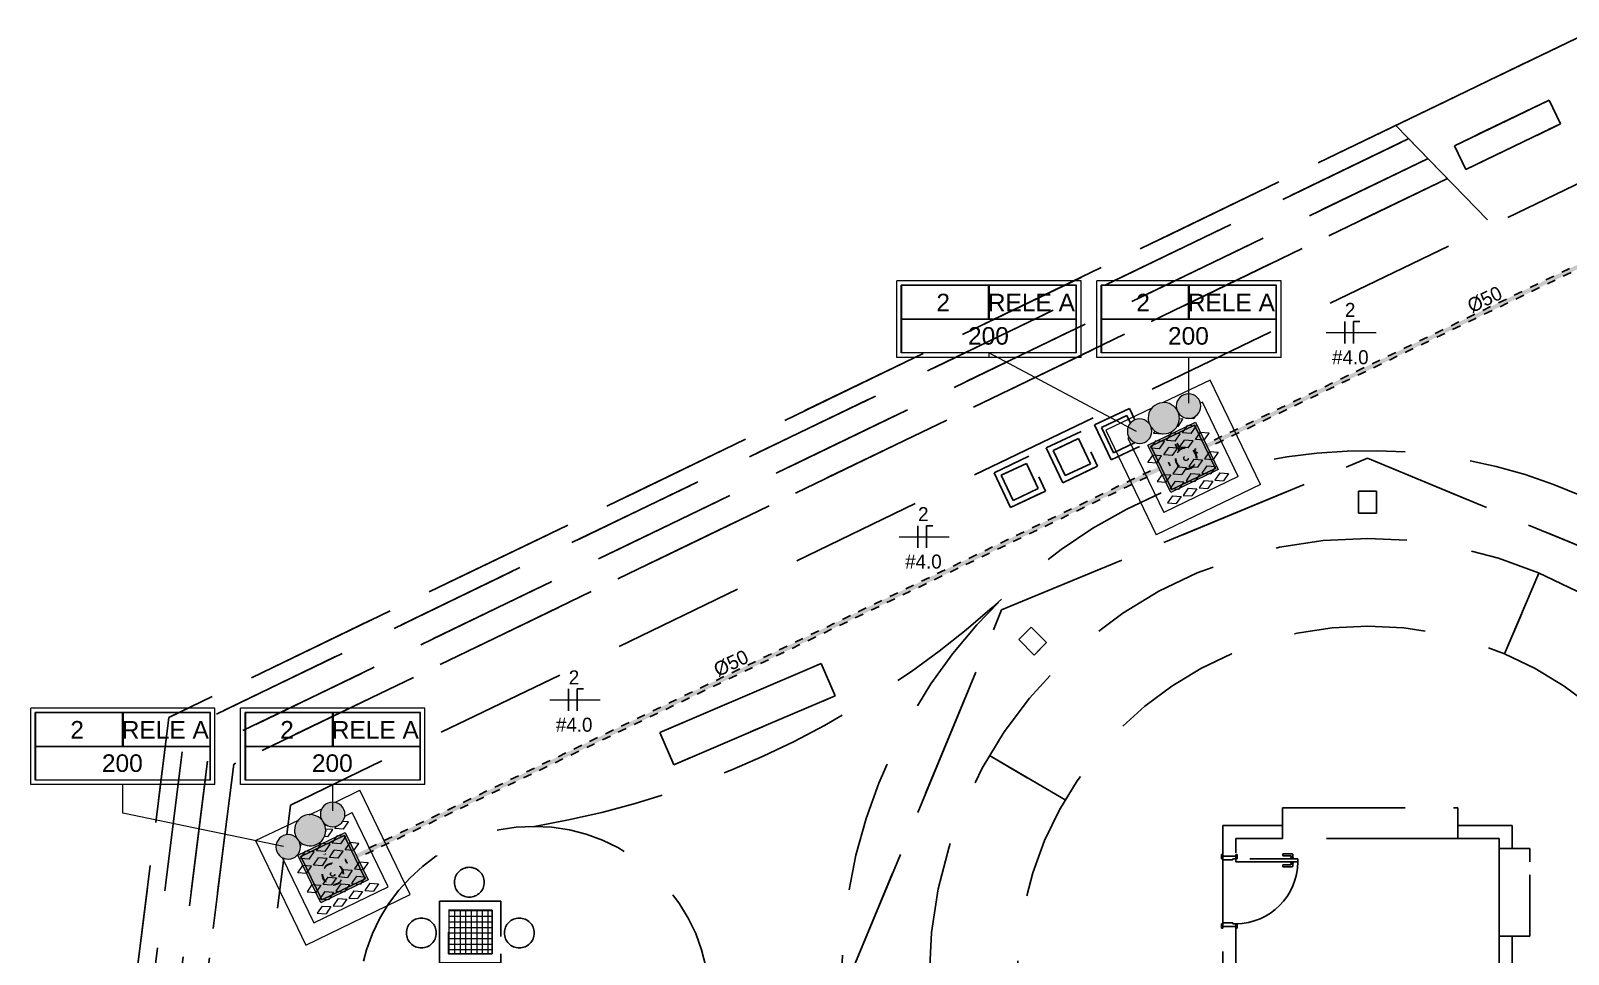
# Model space of a CAD drawing. Header units: metres. Extents: x 4 to 118, y -16 to 34.
# Drawn here: x 16.86 to 34.39, y 9.41 to 19.93 of the extents above; entities that cross this region are included whole.
import ezdxf

# ---------------------------------------------------------------- set-up
doc = ezdxf.new("R2010")
doc.units = ezdxf.units.M
for name, pattern in [('Hidden', [0.007144, 0.004763, -0.002381]), ('Hidden 1_5', [0.0022, 0.0015, -0.0007]), ('IMPORT-_Tracejado pequeno', [2.25, 1.5, -0.75]), ('IMPORT-DASHED2 _4_', [0.375, 0.25, -0.125])]:
    doc.linetypes.add(name, pattern=pattern)
for name, color, linetype, lineweight in [('001_Dark_1 10', 7, 'Continuous', 9), ('A-ANNO-NOTE', 7, 'Continuous', 9), ('A-DETL', 7, 'Continuous', 9), ('A-DETL-GENF', 7, 'Continuous', 9), ('Dispositivos elétricos', 7, 'Continuous', 50), ('E-LITE-EQPM-IDEN', 7, 'Continuous', 9), ('E-POWR-CNDT', 7, 'Continuous', 25), ('E-POWR-CNDT-IDEN', 7, 'Continuous', 9), ('KIRYA - PAREDE', 7, 'Continuous', 35), ('KIRYA - PAREDE VISTA', 7, 'Continuous', 18), ('KIRYA - PISO', 7, 'Continuous', 9), ('KIRYA - PROJEÇÃO', 7, 'IMPORT-DASHED2 _4_', 9), ('KIRYA - SQUADRIA', 7, 'Continuous', 9)]:
    doc.layers.add(name, color=color, linetype=linetype, lineweight=lineweight)
doc.layers.add('A-DETL-THIN', color=7, linetype='Continuous', lineweight=20, true_color=0xc0c0c0)
doc.layers.add('Base Revit Coremas_dwg', color=7, linetype='Continuous', lineweight=9, true_color=0x767676)
doc.styles.add('Arial_1', font='arial.ttf', dxfattribs={"height": 0.2})
doc.styles.add('Century Gothic_3', font='GOTHIC.TTF', dxfattribs={"height": 0.16})

# ---------------------------------------------------------------- blocks, each defined once
blk = doc.blocks.new('Caixa de Passagem no Passeio - Caixa de Passagem no Passeio 2-8198666-PLANTA BAIXA - TÉRREO')
at = {"layer": 'Dispositivos elétricos', "lineweight": 9, "true_color": 0x82482d}
h = blk.add_hatch(color=27, dxfattribs=at)
h.paths.add_polyline_path([(-0.3, -0.3), (0.3, -0.3), (0.3, 0.3), (-0.3, 0.3), (-0.3, -0.263)])
h.paths.add_polyline_path([(-0.275, -0.275), (-0.275, 0.275), (0.275, 0.275), (0.275, -0.275), (-0.106, -0.275)])
at = {"layer": 'Dispositivos elétricos', "lineweight": 9, "true_color": 0x5a6266}
blk.add_hatch(color=251, dxfattribs=at).paths.add_polyline_path([(-0.275, -0.275), (0.275, -0.275), (0.275, 0.275), (-0.275, 0.275), (-0.275, -0.168)])
at = {"layer": 'Dispositivos elétricos', "lineweight": 9}
for p, q in [((-0.3, -0.3), (-0.3, 0.3)), ((-0.3, 0.3), (0.3, 0.3)), ((-0.275, -0.275), (-0.275, 0.275)), ((-0.275, 0.275), (0.275, 0.275)), ((-0.275, 0.275), (-0.275, -0.275)), ((0.275, 0.275), (-0.275, 0.275)), ((0.275, 0.275), (0.275, -0.275)), ((0.275, -0.275), (0.275, 0.275)), ((0.3, 0.3), (0.3, -0.3)), ((0.3, -0.3), (-0.3, -0.3)), ((0.275, -0.275), (-0.275, -0.275)), ((-0.275, -0.275), (0.275, -0.275))]:
    blk.add_line(p, q, dxfattribs=at)
blk = doc.blocks.new('Haste de aterramento - Haste de aterramento-V18-PLANTA BAIXA - TÉRREO')
at = {"layer": 'A-DETL', "linetype": 'Hidden 1_5'}
blk.add_circle((0, 0), 0.025, dxfattribs=at)
for radius, start, end in [(0.125, 0, 180), (0.12, 360, 180), (0.117, 360, 180), (0.125, 180, 0), (0.12, 180, 360), (0.117, 180, 360)]:
    blk.add_arc((0.001, -0.001), radius, start, end, dxfattribs=at)
blk = doc.blocks.new('Base Revit Coremas_dwg__U21-8215569-PLANTA BAIXA - TÉRREO')
at = {"layer": 'KIRYA - SQUADRIA', "color": 254, "linetype": 'IMPORT-_Tracejado pequeno', "lineweight": 25, "true_color": 0xe3e3e3}
for p, q in [((0.024, 0.63), (0.024, 0.65)), ((0.071, 0.63), (0.071, 0.65)), ((0.8, -0.15), (0.8, 0))]:
    blk.add_line(p, q, dxfattribs=at)
at = {"layer": 'KIRYA - SQUADRIA', "color": 254, "linetype": 'IMPORT-_Tracejado pequeno', "lineweight": 25, "true_color": 0xe3e3e3, "flags": 128}
for points in [[(0, -0.15), (0, 0), (0.065, 0), (0.065, 0.705), (0.03, 0.705), (0.03, 0.015)], [(-0.025, 0.64), (-0.025, 0.533), (-0.005, 0.533), (-0.005, 0.625)], [(0.03, 0.662), (0.024, 0.662), (0.024, 0.65), (-0.015, 0.65)], [(0, 0.63), (0.024, 0.63), (0.024, 0.619), (0.03, 0.619)], [(0.065, 0.662), (0.071, 0.662), (0.071, 0.65), (0.11, 0.65)], [(0.095, 0.63), (0.071, 0.63), (0.071, 0.619), (0.065, 0.619)], [(0.12, 0.64), (0.12, 0.533), (0.1, 0.533), (0.1, 0.625)], [(0.03, 0), (-0.02, 0), (-0.02, 0.015), (0.03, 0.015), (0.03, -0.035), (0.04, -0.035), (0.04, -0.15), (-0.02, -0.15), (-0.02, -0.165), (0.03, -0.165), (0.03, -0.15)], [(0.82, 0), (0.77, 0), (0.82, 0), (0.82, 0.015), (0.77, 0.015), (0.77, -0.035), (0.76, -0.035), (0.76, -0.15), (0.82, -0.15), (0.82, -0.165), (0.77, -0.165), (0.77, -0.15)]]:
    blk.add_lwpolyline(points, dxfattribs=at)
at = {"layer": 'KIRYA - SQUADRIA', "color": 254, "linetype": 'IMPORT-_Tracejado pequeno', "lineweight": 25, "true_color": 0xe3e3e3}
for centre, radius, start, end in [((0.065, 0), 0.705, 360, 90), ((-0.015, 0.64), 0.01, 90, 180), ((0, 0.625), 0.005, 90, 180), ((0.095, 0.625), 0.005, 0, 90), ((0.11, 0.64), 0.01, 0, 90)]:
    blk.add_arc(centre, radius, start, end, dxfattribs=at)
blk = doc.blocks.new('Base Revit Coremas_dwg-8208185-PLANTA BAIXA - TÉRREO')
at = {"layer": 'KIRYA - PAREDE VISTA', "linetype": 'IMPORT-_Tracejado pequeno', "true_color": 0xe3e3e3}
h = blk.add_hatch(dxfattribs=at)
h.set_pattern_fill('FP_1', color=254, style=0, pattern_type=2)
h.set_pattern_definition([(90, (-1333.907, -1130.237), (-0.0635, 4e-18), []), (180, (-1333.907, -1130.237), (-8e-18, -0.0635), [])])
h.paths.add_polyline_path([(5.205, 9.412), (5.205, 9.912), (4.705, 9.912), (4.705, 9.412)])
at = {"layer": '001_Dark_1 10', "color": 254, "linetype": 'IMPORT-_Tracejado pequeno', "lineweight": 25, "true_color": 0xe3e3e3}
for p, q in [((12.47, 15.628), (12.532, 15.496)), ((12.44, 15.546), (12.481, 15.46))]:
    blk.add_line(p, q, dxfattribs=at)
at = {"layer": '001_Dark_1 10', "color": 254, "linetype": 'IMPORT-_Tracejado pequeno', "lineweight": 25, "true_color": 0xe3e3e3, "flags": 128}
for points in [[(12.583, 15.195), (12.26, 15.042), (12.072, 15.439), (12.47, 15.628), (12.532, 15.496)], [(12.583, 15.195), (12.26, 15.042), (12.072, 15.439), (12.47, 15.628)], [(12.534, 15.239), (12.289, 15.123), (12.153, 15.41), (12.44, 15.546), (12.481, 15.46)], [(12.534, 15.239), (12.289, 15.123), (12.153, 15.41), (12.44, 15.546)]]:
    blk.add_lwpolyline(points, dxfattribs=at)
for points in [[(11.918, 15.366), (11.521, 15.178), (11.709, 14.781), (12.106, 14.969), (11.918, 15.366), (12.106, 14.969), (11.709, 14.781), (11.521, 15.178)], [(11.889, 15.285), (12.025, 14.998), (11.738, 14.862), (11.602, 15.149), (11.889, 15.285), (12.025, 14.998), (11.738, 14.862), (11.602, 15.149)], [(11.324, 15.083), (10.927, 14.895), (11.115, 14.497), (11.513, 14.685), (11.324, 15.083), (11.513, 14.685), (11.115, 14.497), (10.927, 14.895)], [(11.295, 15.001), (11.431, 14.715), (11.144, 14.579), (11.008, 14.866), (11.295, 15.001), (11.431, 14.715), (11.144, 14.579), (11.008, 14.866)]]:
    blk.add_lwpolyline(points, close=True, dxfattribs=at)
at = {"layer": 'KIRYA - PAREDE', "color": 254, "linetype": 'IMPORT-_Tracejado pequeno', "lineweight": 25, "true_color": 0xe3e3e3, "flags": 128}
for points in [[(15.083, 14.684), (15.083, 14.434), (15.285, 14.434), (15.285, 14.684), (15.083, 14.684), (15.285, 14.684), (15.285, 14.434), (15.083, 14.434)], [(11.207, 12.994), (11.35, 13.137), (11.526, 12.961), (11.383, 12.818), (11.207, 12.994), (11.35, 13.137), (11.526, 12.961), (11.383, 12.818)], [(13.534, 10.526), (13.534, 10.876), (14.215, 10.876), (13.534, 10.876), (13.534, 10.526), (13.684, 10.526), (13.684, 10.726), (14.215, 10.726), (14.215, 10.876), (14.215, 10.726), (13.684, 10.726), (13.684, 10.526)], [(16.215, 10.876), (16.215, 10.726), (16.684, 10.726), (16.684, 10.613), (16.834, 10.613), (16.684, 10.613), (16.684, 10.726), (16.215, 10.726), (16.215, 10.876), (16.834, 10.876), (16.834, 10.613), (16.834, 10.876)]]:
    blk.add_lwpolyline(points, close=True, dxfattribs=at)
for points in [[(13.534, 7.676), (13.534, 7.226), (16.834, 7.226), (16.834, 8.576), (16.834, 9.613), (16.684, 9.613), (16.684, 8.726), (13.684, 8.726), (13.684, 9.726), (13.534, 9.726), (13.684, 9.726), (13.684, 8.726), (16.684, 8.726), (16.684, 9.613), (16.834, 9.613)], [(16.834, 9.613), (16.834, 8.576), (16.834, 7.226), (13.534, 7.226), (13.534, 7.676), (13.684, 7.676), (13.684, 7.376), (16.684, 7.376), (16.684, 8.576), (13.684, 8.576), (13.684, 8.476), (13.534, 8.476), (13.534, 8.576), (13.534, 9.726), (13.534, 8.576), (13.534, 8.476), (13.684, 8.476), (13.684, 8.576), (16.684, 8.576), (16.684, 7.376), (13.684, 7.376), (13.684, 7.676), (13.534, 7.676)]]:
    blk.add_lwpolyline(points, dxfattribs=at)
at = {"layer": 'KIRYA - PAREDE', "color": 254, "linetype": 'IMPORT-_Tracejado pequeno', "lineweight": 25, "true_color": 0xe3e3e3}
for start, end in [(337.7398, 341.363), (337.7398, 341.363), (0, 0.5558), (0, 0.5558), (356.1686, 0), (356.1686, 0)]:
    blk.add_arc((3.157, 10.817), 0.15, start, end, dxfattribs=at)
at = {"layer": 'KIRYA - PAREDE VISTA', "color": 254, "linetype": 'IMPORT-_Tracejado pequeno', "lineweight": 25, "true_color": 0xe3e3e3, "flags": 128}
for points in [[(7.117, 11.936), (7.274, 11.568), (9.114, 12.353), (8.957, 12.721), (7.117, 11.936), (8.957, 12.721), (9.114, 12.353), (7.274, 11.568)], [(16.215, 10.726), (14.215, 10.726), (14.215, 11.076), (16.215, 11.076), (16.215, 10.726), (14.215, 10.726), (14.215, 11.076), (16.215, 11.076)], [(13.534, 10.526), (13.534, 9.736)], [(16.684, 9.613), (16.684, 10.613), (17.034, 10.613), (17.034, 9.613), (16.684, 9.613), (17.034, 9.613), (17.034, 10.613), (16.684, 10.613)], [(4.605, 10.012), (4.605, 9.312), (5.305, 9.312), (5.305, 10.012), (4.605, 10.012), (4.605, 9.312), (5.305, 9.312), (5.305, 10.012)], [(4.705, 9.912), (5.205, 9.912), (5.205, 9.412), (4.705, 9.412), (4.705, 9.912), (4.705, 9.412), (5.205, 9.412), (5.205, 9.912)]]:
    blk.add_lwpolyline(points, close=True, dxfattribs=at)
at = {"layer": 'KIRYA - PAREDE VISTA', "color": 254, "linetype": 'IMPORT-_Tracejado pequeno', "lineweight": 25, "true_color": 0xe3e3e3}
for centre in [(4.944, 10.229), (4.944, 10.229), (4.397, 9.651), (4.397, 9.651), (5.514, 9.651), (5.514, 9.651)]:
    blk.add_circle(centre, 0.17, dxfattribs=at)
at = {"layer": 'KIRYA - PISO', "color": 254, "linetype": 'IMPORT-_Tracejado pequeno', "lineweight": 25, "true_color": 0xe3e3e3}
blk.add_line((1.918, 3.236), (2.829, 10.502), dxfattribs=at)
blk.add_line((1.918, 3.236), (2.829, 10.502), dxfattribs=at)
at = {"layer": 'KIRYA - PISO', "color": 254, "linetype": 'IMPORT-_Tracejado pequeno', "lineweight": 25, "true_color": 0xe3e3e3, "flags": 128}
for points in [[(0, 0), (1.518, 12.105), (43.467, 32.337)], [(44.026, 31.389), (43.888, 3.135), (0, 0), (1.518, 12.105), (43.467, 32.337)], [(2.863, 10.77), (2.905, 11.109), (19.91, 19.31)], [(2.863, 10.77), (2.905, 11.109), (19.91, 19.31)]]:
    blk.add_lwpolyline(points, dxfattribs=at)
for points in [[(17.038, 19.59), (15.957, 19.069)], [(17.255, 19.14), (16.175, 18.619), (17.255, 19.14), (17.386, 18.87), (16.305, 18.349), (16.175, 18.619), (17.255, 19.14), (17.386, 18.87), (16.305, 18.349), (17.386, 18.87), (16.305, 18.349), (16.175, 18.619)], [(15.507, 18.852), (16.609, 17.718)], [(15.654, 18.701), (1.703, 11.972), (1.012, 6.458), (1.703, 11.972)], [(15.874, 18.474), (1.981, 11.773), (1.297, 6.321), (1.981, 11.773)], [(16.095, 18.247), (2.258, 11.574), (1.582, 6.185), (2.258, 11.574)], [(17.137, 13.752), (16.747, 12.831)], [(11.737, 11.167), (10.874, 11.673)]]:
    blk.add_lwpolyline(points, close=True, dxfattribs=at)
at = {"layer": 'KIRYA - PISO', "color": 254, "linetype": 'IMPORT-_Tracejado pequeno', "lineweight": 25, "true_color": 0xe3e3e3}
for centre, radius in [((15.189, 9.147), 5), ((15.189, 9.147), 5), ((15.189, 9.147), 4), ((15.189, 9.147), 4), ((5.682, 8.866), 2), ((5.682, 8.866), 2)]:
    blk.add_circle(centre, radius, dxfattribs=at)
for centre, radius, start, end in [((15.189, 9.147), 6, 360, 105.5558), ((15.189, 9.147), 6, 360, 105.5558), ((15.189, 9.147), 6, 113.1243, 245.1397), ((15.189, 9.147), 6, 113.1243, 245.1397), ((3.933, 21.247), 10.528, 279.588, 313.6121), ((3.933, 21.247), 10.528, 279.588, 313.6121)]:
    blk.add_arc(centre, radius, start, end, dxfattribs=at)
at = {"layer": 'KIRYA - PROJEÇÃO', "color": 254, "linetype": 'IMPORT-_Tracejado pequeno', "lineweight": 25, "true_color": 0xe3e3e3, "flags": 128}
for points in [[(9.284, 9.16), (11.013, 13.332), (15.184, 15.06), (19.356, 13.332), (21.084, 9.16), (19.356, 4.988), (15.184, 3.26), (13.444, 3.98)], [(13.29, 4.044), (11.013, 4.988), (9.284, 9.16), (11.013, 13.332), (15.184, 15.06), (19.356, 13.332), (21.084, 9.16), (19.356, 4.988), (15.184, 3.26), (13.444, 3.98)]]:
    blk.add_lwpolyline(points, dxfattribs=at)
at = {"rotation": 270}
blk.add_blockref('Base Revit Coremas_dwg__U21-8215569-PLANTA BAIXA - TÉRREO', (13.684, 10.526), dxfattribs=at)
blk.add_blockref('Base Revit Coremas_dwg__U21-8215569-PLANTA BAIXA - TÉRREO', (13.684, 10.526), dxfattribs=at)
blk = doc.blocks.new('Tag de Luminárias de Teto 3 - Tag de Luminárias de Teto 3-3493737-PLANTA BAIXA - TÉRREO')
at = {"layer": 'E-LITE-EQPM-IDEN'}
for p, q in [((-0.0105, -0.00436), (-0.0105, 0.00436)), ((0.0105, 0.00436), (-0.0105, 0.00436)), ((0.01, 0.00386), (-0.01, 0.00386)), ((-0.01, -0.00386), (-0.01, 0.00386)), ((-0.00004, 0.00382), (-0.00996, 0.00382)), ((-0.00996, 0.00382), (-0.00996, 0.00004)), ((-0.00004, 0.00004), (-0.00004, 0.00382)), ((0, 0), (0, 0.00386)), ((0.00004, 0.00382), (0.00004, 0.00004)), ((0.00996, 0.00382), (0.00004, 0.00382)), ((0.00996, 0.00004), (0.00996, 0.00382)), ((0.01, -0.00386), (0.01, 0.00386)), ((0.0105, -0.00436), (0.0105, 0.00436)), ((-0.01, 0), (0.01, 0)), ((-0.00996, 0.00004), (-0.00004, 0.00004)), ((0.00004, 0.00004), (0.00996, 0.00004)), ((0.00996, -0.00004), (-0.00996, -0.00004)), ((-0.00996, -0.00004), (-0.00996, -0.00382)), ((0.00996, -0.00382), (0.00996, -0.00004)), ((0.0105, -0.00436), (-0.0105, -0.00436)), ((0.01, -0.00386), (-0.01, -0.00386)), ((-0.00996, -0.00382), (0.00996, -0.00382))]:
    blk.add_line(p, q, dxfattribs=at)
blk = doc.blocks.new('Fiação_PEX_Tags Lighting Fixture - 1_ FN-4481215-PLANTA BAIXA - TÉRREO')
at = {"layer": 'E-LITE-EQPM-IDEN', "color": 1, "lineweight": 25, "true_color": 0xff0000}
blk.add_line((-0.00099, -0.0014), (-0.00099, -0.0039), dxfattribs=at)
at = {"layer": 'E-LITE-EQPM-IDEN', "color": 5, "lineweight": 25, "true_color": 0x0000ff}
for p, q in [((0.00001, -0.0014), (0.00001, -0.0039)), ((0.00001, -0.0014), (0.00001, -0.00342)), ((0.00073, -0.0014), (0.00001, -0.0014))]:
    blk.add_line(p, q, dxfattribs=at)
at = {"layer": 'E-LITE-EQPM-IDEN'}
for p in [(-0.00312, -0.00265), (-0.00312, -0.00265), (-0.00312, -0.00265), (-0.00312, -0.00265), (-0.00312, -0.00265), (-0.00312, -0.00265), (-0.00312, -0.00265), (-0.00312, -0.00265), (-0.00312, -0.00265), (-0.00312, -0.00265), (-0.00312, -0.00265), (-0.00312, -0.00265), (-0.00312, -0.00265), (-0.00312, -0.00265), (-0.00312, -0.00265), (-0.00312, -0.00265), (-0.00312, -0.00265), (-0.00312, -0.00265), (-0.00312, -0.00265), (-0.00312, -0.00265), (-0.00312, -0.00265), (-0.00312, -0.00265), (-0.00268, -0.00265)]:
    blk.add_line(p, (0.0026, -0.00265), dxfattribs=at)

msp = doc.modelspace()

# ---------------------------------------------------------------- hatches: boundary and pattern name
at = {"layer": 'A-DETL-GENF', "true_color": 0xffff00}
for points in [[(30.057, 15.514), (30.096, 15.52), (30.127, 15.533), (30.156, 15.555), (30.179, 15.584), (30.193, 15.618), (30.197, 15.654), (30.193, 15.69), (30.179, 15.724), (30.156, 15.753), (30.127, 15.775), (30.094, 15.789), (30.057, 15.794), (30.021, 15.789), (29.987, 15.775), (29.958, 15.753), (29.936, 15.724), (29.922, 15.689), (29.918, 15.654), (29.923, 15.617), (29.936, 15.584), (29.958, 15.555), (29.987, 15.533), (30.025, 15.518), (30.051, 15.515)], [(29.499, 15.228), (29.535, 15.232), (29.569, 15.246), (29.598, 15.269), (29.62, 15.298), (29.634, 15.331), (29.639, 15.368), (29.634, 15.404), (29.62, 15.438), (29.596, 15.468), (29.569, 15.489), (29.535, 15.503), (29.499, 15.508), (29.463, 15.503), (29.429, 15.489), (29.4, 15.467), (29.378, 15.438), (29.364, 15.404), (29.359, 15.368), (29.364, 15.331), (29.378, 15.298), (29.4, 15.269), (29.429, 15.246), (29.466, 15.232), (29.47, 15.231)], [(20.299, 10.862), (20.335, 10.867), (20.369, 10.881), (20.399, 10.905), (20.42, 10.932), (20.434, 10.966), (20.439, 11.002), (20.434, 11.039), (20.42, 11.072), (20.398, 11.101), (20.369, 11.124), (20.331, 11.138), (20.299, 11.142), (20.262, 11.138), (20.229, 11.124), (20.2, 11.101), (20.177, 11.072), (20.163, 11.034), (20.159, 10.999), (20.165, 10.963), (20.177, 10.932), (20.2, 10.903), (20.229, 10.881), (20.262, 10.867)], [(19.792, 10.492), (19.828, 10.497), (19.862, 10.511), (19.893, 10.536), (19.913, 10.562), (19.927, 10.596), (19.932, 10.632), (19.927, 10.669), (19.913, 10.702), (19.891, 10.731), (19.862, 10.754), (19.828, 10.767), (19.792, 10.772), (19.756, 10.767), (19.722, 10.754), (19.693, 10.731), (19.671, 10.702), (19.657, 10.669), (19.652, 10.632), (19.657, 10.596), (19.671, 10.562), (19.693, 10.533), (19.722, 10.511), (19.756, 10.497)]]:
    msp.add_hatch(color=2, dxfattribs=at).paths.add_polyline_path(points)
at = {"layer": 'A-DETL-GENF'}
for points in [[(29.774, 15.338), (29.82, 15.344), (29.864, 15.363), (29.9, 15.39), (29.929, 15.427), (29.947, 15.47), (29.952, 15.519), (29.947, 15.563), (29.939, 15.58), (29.936, 15.584), (29.923, 15.613), (29.898, 15.644), (29.863, 15.671), (29.82, 15.689), (29.774, 15.695), (29.728, 15.689), (29.685, 15.671), (29.648, 15.643), (29.62, 15.606), (29.602, 15.563), (29.596, 15.516), (29.602, 15.47), (29.61, 15.451), (29.62, 15.438), (29.63, 15.413), (29.648, 15.39), (29.685, 15.362), (29.728, 15.344)], [(20.042, 10.643), (20.088, 10.65), (20.133, 10.669), (20.17, 10.698), (20.197, 10.733), (20.214, 10.776), (20.22, 10.822), (20.214, 10.868), (20.198, 10.905), (20.177, 10.932), (20.174, 10.94), (20.168, 10.948), (20.128, 10.978), (20.088, 10.994), (20.042, 11), (19.996, 10.994), (19.953, 10.976), (19.916, 10.948), (19.887, 10.911), (19.87, 10.868), (19.864, 10.822), (19.87, 10.776), (19.887, 10.734), (19.891, 10.731), (19.913, 10.702), (19.916, 10.696), (19.953, 10.667), (19.996, 10.65)]]:
    msp.add_hatch(color=256, dxfattribs=at).paths.add_polyline_path(points)
at = {"layer": 'E-POWR-CNDT', "true_color": 0x353535}
for points in [[(30.265, 15.201), (37.023, 18.46), (37.013, 18.482), (30.255, 15.221), (30.262, 15.206)], [(30.275, 15.179), (37.033, 18.44), (37.023, 18.46), (30.265, 15.2), (30.275, 15.179)], [(20.573, 10.526), (29.724, 14.94), (29.714, 14.961), (20.563, 10.547), (20.57, 10.531)], [(20.583, 10.505), (29.734, 14.919), (29.724, 14.94), (20.573, 10.526), (20.583, 10.505)]]:
    msp.add_hatch(color=250, dxfattribs=at).paths.add_polyline_path(points)
at = {"layer": 'E-POWR-CNDT', "true_color": 0xff8000}
for points in [[(29.851, 15.334), (29.862, 15.339), (29.853, 15.358), (29.841, 15.353), (29.847, 15.341)], [(29.862, 15.339), (29.873, 15.345), (29.864, 15.362), (29.86, 15.361), (29.853, 15.358), (29.859, 15.344)], [(20.145, 10.653), (20.156, 10.658), (20.146, 10.678), (20.136, 10.671), (20.144, 10.654)], [(20.156, 10.658), (20.167, 10.663), (20.156, 10.686), (20.146, 10.679), (20.151, 10.667)]]:
    msp.add_hatch(color=30, dxfattribs=at).paths.add_polyline_path(points)

# ---------------------------------------------------------------- linework, layer by layer
at = {"layer": 'A-ANNO-NOTE'}
for p, q in [((30.302, 15.951), (29.769, 15.694)), ((30.876, 14.762), (30.302, 15.951)), ((29.64, 15.632), (29.113, 15.378)), ((30.214, 15.699), (30.193, 15.689)), ((30.624, 14.851), (30.214, 15.699)), ((29.937, 15.421), (29.993, 15.504)), ((29.947, 15.57), (29.944, 15.569)), ((29.993, 15.504), (29.951, 15.507)), ((29.987, 15.35), (30.044, 15.433)), ((30.017, 15.515), (30.02, 15.519)), ((30.117, 15.508), (30.017, 15.515)), ((30.143, 15.426), (30.044, 15.433)), ((30.087, 15.343), (30.143, 15.426)), ((30.117, 15.508), (30.141, 15.543)), ((29.113, 15.378), (29.687, 14.189)), ((29.379, 15.296), (29.366, 15.29)), ((29.366, 15.29), (29.775, 14.441)), ((29.576, 15.247), (29.583, 15.257)), ((29.626, 15.176), (29.682, 15.259)), ((29.657, 15.342), (29.676, 15.369)), ((29.757, 15.334), (29.657, 15.342)), ((29.782, 15.251), (29.682, 15.259)), ((29.725, 15.168), (29.782, 15.251)), ((29.757, 15.334), (29.76, 15.34)), ((29.806, 15.263), (29.862, 15.345)), ((29.905, 15.255), (29.806, 15.263)), ((29.962, 15.338), (29.862, 15.345)), ((29.905, 15.255), (29.962, 15.338)), ((29.937, 15.421), (29.925, 15.422)), ((29.955, 15.185), (30.011, 15.267)), ((30.087, 15.343), (29.987, 15.35)), ((30.111, 15.26), (30.011, 15.267)), ((30.054, 15.177), (30.111, 15.26)), ((30.135, 15.272), (30.191, 15.354)), ((30.234, 15.264), (30.135, 15.272)), ((30.291, 15.347), (30.191, 15.354)), ((30.234, 15.264), (30.291, 15.347)), ((29.576, 15.247), (29.571, 15.248)), ((29.594, 15.011), (29.651, 15.094)), ((29.725, 15.168), (29.626, 15.176)), ((29.75, 15.086), (29.651, 15.094)), ((29.694, 15.004), (29.75, 15.086)), ((29.774, 15.098), (29.831, 15.181)), ((29.874, 15.091), (29.774, 15.098)), ((29.93, 15.173), (29.831, 15.181)), ((29.874, 15.091), (29.93, 15.173)), ((30.054, 15.177), (29.955, 15.185)), ((30.296, 15.137), (30.24, 15.054)), ((30.296, 15.137), (30.396, 15.13)), ((30.396, 15.13), (30.339, 15.047)), ((29.694, 15.004), (29.594, 15.011)), ((29.936, 14.963), (29.879, 14.881)), ((29.936, 14.963), (30.035, 14.956)), ((30.035, 14.956), (29.979, 14.873)), ((30.116, 15.05), (30.059, 14.967)), ((30.059, 14.967), (30.159, 14.96)), ((30.116, 15.05), (30.215, 15.043)), ((30.215, 15.043), (30.159, 14.96)), ((30.266, 14.973), (30.209, 14.89)), ((30.24, 15.054), (30.339, 15.047)), ((30.266, 14.973), (30.365, 14.965)), ((30.365, 14.965), (30.309, 14.883)), ((30.876, 14.762), (29.687, 14.189)), ((29.755, 14.876), (29.699, 14.794)), ((29.699, 14.794), (29.799, 14.786)), ((29.755, 14.876), (29.855, 14.869)), ((30.624, 14.851), (29.775, 14.441)), ((29.855, 14.869), (29.799, 14.786)), ((29.904, 14.798), (29.848, 14.716)), ((29.879, 14.881), (29.979, 14.873)), ((29.904, 14.798), (30.004, 14.791)), ((30.004, 14.791), (29.947, 14.708)), ((30.084, 14.885), (30.028, 14.803)), ((30.028, 14.803), (30.127, 14.795)), ((30.084, 14.885), (30.184, 14.878)), ((30.184, 14.878), (30.127, 14.795)), ((30.233, 14.806), (30.177, 14.724)), ((30.209, 14.89), (30.309, 14.883)), ((30.233, 14.806), (30.333, 14.799)), ((30.333, 14.799), (30.277, 14.716)), ((30.413, 14.893), (30.357, 14.811)), ((30.357, 14.811), (30.457, 14.803)), ((30.413, 14.893), (30.513, 14.886)), ((30.513, 14.886), (30.457, 14.803)), ((29.873, 14.633), (29.817, 14.55)), ((29.817, 14.55), (29.916, 14.543)), ((29.848, 14.716), (29.947, 14.708)), ((29.873, 14.633), (29.973, 14.625)), ((29.973, 14.625), (29.916, 14.543)), ((30.053, 14.72), (29.997, 14.637)), ((29.997, 14.637), (30.096, 14.63)), ((30.053, 14.72), (30.153, 14.712)), ((30.153, 14.712), (30.096, 14.63)), ((30.177, 14.724), (30.277, 14.716)), ((20.324, 11.139), (20.61, 11.277)), ((21.184, 10.088), (20.61, 11.277)), ((20.035, 10.999), (20.175, 11.067)), ((19.421, 10.703), (19.908, 10.938)), ((20.212, 10.875), (20.227, 10.882)), ((20.325, 10.841), (20.346, 10.872)), ((20.481, 10.916), (20.411, 10.921)), ((20.424, 10.833), (20.481, 10.916)), ((20.436, 10.983), (20.522, 11.025)), ((20.932, 10.176), (20.522, 11.025)), ((19.421, 10.703), (19.995, 9.514)), ((20.244, 10.746), (20.203, 10.749)), ((20.3, 10.829), (20.219, 10.835)), ((20.244, 10.746), (20.3, 10.829)), ((20.293, 10.675), (20.35, 10.758)), ((20.424, 10.833), (20.325, 10.841)), ((20.449, 10.75), (20.35, 10.758)), ((20.393, 10.667), (20.449, 10.75)), ((19.94, 10.655), (19.929, 10.656)), ((19.931, 10.641), (19.94, 10.655)), ((19.932, 10.501), (19.988, 10.583)), ((20.088, 10.576), (19.988, 10.583)), ((20.032, 10.493), (20.088, 10.576)), ((20.114, 10.588), (20.17, 10.671)), ((20.213, 10.581), (20.114, 10.588)), ((20.27, 10.663), (20.17, 10.671)), ((20.213, 10.581), (20.27, 10.663)), ((20.262, 10.51), (20.318, 10.593)), ((20.393, 10.667), (20.293, 10.675)), ((20.418, 10.585), (20.318, 10.593)), ((20.362, 10.503), (20.418, 10.585)), ((20.442, 10.597), (20.498, 10.68)), ((20.542, 10.59), (20.442, 10.597)), ((20.598, 10.672), (20.498, 10.68)), ((20.542, 10.59), (20.598, 10.672)), ((19.724, 10.51), (20.083, 9.767)), ((19.902, 10.336), (19.958, 10.419)), ((20.032, 10.493), (19.932, 10.501)), ((20.058, 10.412), (19.958, 10.419)), ((20.001, 10.329), (20.058, 10.412)), ((20.082, 10.423), (20.138, 10.506)), ((20.182, 10.416), (20.082, 10.423)), ((20.238, 10.498), (20.138, 10.506)), ((20.182, 10.416), (20.238, 10.498)), ((20.362, 10.503), (20.262, 10.51)), ((20.423, 10.375), (20.367, 10.293)), ((20.423, 10.375), (20.523, 10.368)), ((20.523, 10.368), (20.467, 10.285)), ((20.603, 10.462), (20.547, 10.38)), ((20.547, 10.38), (20.647, 10.372)), ((20.603, 10.462), (20.703, 10.455)), ((20.703, 10.455), (20.647, 10.372)), ((20.001, 10.329), (19.902, 10.336)), ((20.063, 10.202), (20.007, 10.119)), ((20.063, 10.202), (20.163, 10.194)), ((20.083, 9.767), (20.932, 10.176)), ((20.163, 10.194), (20.106, 10.112)), ((20.243, 10.288), (20.187, 10.206)), ((20.187, 10.206), (20.286, 10.198)), ((20.243, 10.288), (20.343, 10.281)), ((20.343, 10.281), (20.286, 10.198)), ((20.392, 10.211), (20.335, 10.128)), ((20.367, 10.293), (20.467, 10.285)), ((20.392, 10.211), (20.491, 10.203)), ((20.491, 10.203), (20.435, 10.121)), ((20.572, 10.297), (20.515, 10.215)), ((20.515, 10.215), (20.615, 10.207)), ((20.572, 10.297), (20.671, 10.29)), ((20.671, 10.29), (20.615, 10.207)), ((20.721, 10.219), (20.664, 10.136)), ((20.721, 10.219), (20.82, 10.211)), ((20.82, 10.211), (20.764, 10.129)), ((19.995, 9.514), (21.184, 10.088)), ((20.007, 10.119), (20.106, 10.112)), ((20.21, 10.123), (20.154, 10.04)), ((20.154, 10.04), (20.254, 10.033)), ((20.21, 10.123), (20.31, 10.116)), ((20.31, 10.116), (20.254, 10.033)), ((20.36, 10.045), (20.304, 9.962)), ((20.335, 10.128), (20.435, 10.121)), ((20.36, 10.045), (20.46, 10.037)), ((20.46, 10.037), (20.404, 9.955)), ((20.541, 10.132), (20.484, 10.049)), ((20.484, 10.049), (20.584, 10.042)), ((20.541, 10.132), (20.64, 10.124)), ((20.64, 10.124), (20.584, 10.042)), ((20.664, 10.136), (20.764, 10.129)), ((20.18, 9.958), (20.124, 9.875)), ((20.124, 9.875), (20.224, 9.868)), ((20.18, 9.958), (20.28, 9.951)), ((20.28, 9.951), (20.224, 9.868)), ((20.304, 9.962), (20.404, 9.955))]:
    msp.add_line(p, q, dxfattribs=at)
at = {"layer": 'A-DETL', "linetype": 'Hidden 1_5', "lineweight": 25}
for p, q in [((29.905, 15.221), (29.933, 15.163)), ((29.955, 15.174), (29.927, 15.232)), ((29.933, 15.163), (29.955, 15.174)), ((20.198, 10.542), (20.204, 10.545)), ((20.215, 10.55), (20.221, 10.553))]:
    msp.add_line(p, q, dxfattribs=at)
at = {"layer": 'A-DETL', "color": 1, "linetype": 'Hidden', "lineweight": 25, "true_color": 0xff0000}
for p, q in [((30.142, 15.168), (30.124, 15.159)), ((30.124, 15.159), (30.145, 15.116)), ((30.145, 15.116), (30.163, 15.125)), ((29.828, 15.016), (29.827, 15.016)), ((29.849, 14.974), (29.828, 15.016)), ((29.847, 14.973), (29.849, 14.974)), ((20.45, 10.493), (20.443, 10.49)), ((20.443, 10.49), (20.463, 10.447)), ((20.463, 10.447), (20.47, 10.45))]:
    msp.add_line(p, q, dxfattribs=at)
at = {"layer": 'A-DETL-THIN', "lineweight": 18}
for centre, radius, start, end in [((30.057, 15.654), 0.14, 0, 180), ((29.774, 15.516), 0.178, 31.6901, 180), ((30.057, 15.654), 0.14, 180, 0), ((29.499, 15.368), 0.14, 0, 180), ((29.774, 15.516), 0.178, 180, 201.5815), ((29.774, 15.516), 0.178, 215.5888, 0), ((29.774, 15.516), 0.178, 0, 20.9675), ((29.499, 15.368), 0.14, 180, 0), ((20.299, 11.002), 0.14, 0, 180), ((20.042, 10.822), 0.178, 41.8819, 180), ((20.299, 11.002), 0.14, 180, 0), ((20.042, 10.822), 0.178, 0, 27.3238), ((19.792, 10.632), 0.14, 0, 180), ((20.042, 10.822), 0.178, 180, 209.4291), ((20.042, 10.822), 0.178, 225, 0), ((19.792, 10.632), 0.14, 180, 0)]:
    msp.add_arc(centre, radius, start, end, dxfattribs=at)
at = {"layer": 'E-LITE-EQPM-IDEN'}
for p, q in [((27.781, 16.261), (27.781, 16.209)), ((29.465, 15.363), (27.781, 16.261)), ((30.061, 15.688), (30.061, 16.209)), ((17.907, 11.016), (17.907, 11.341)), ((20.3, 11.042), (20.3, 11.341)), ((19.74, 10.637), (17.907, 11.016))]:
    msp.add_line(p, q, dxfattribs=at)
at = {"layer": 'E-POWR-CNDT', "color": 1, "linetype": 'Hidden', "true_color": 0xff0000}
for p, q in [((36.923, 18.438), (30.345, 15.265)), ((30.365, 15.223), (36.944, 18.395)), ((29.624, 14.918), (20.653, 10.591)), ((20.673, 10.548), (29.645, 14.875))]:
    msp.add_line(p, q, dxfattribs=at)

# ---------------------------------------------------------------- block references
at = {"layer": 'A-DETL', "linetype": 'Hidden 1_5'}
for p in [(30.028, 15.059), (20.3, 10.322)]:
    msp.add_blockref('Haste de aterramento - Haste de aterramento-V18-PLANTA BAIXA - TÉRREO', p, dxfattribs=at)
at = {"layer": 'Base Revit Coremas_dwg', "color": 254, "linetype": 'IMPORT-_Tracejado pequeno', "lineweight": 25, "true_color": 0xe3e3e3}
msp.add_blockref('Base Revit Coremas_dwg-8208185-PLANTA BAIXA - TÉRREO', (16.913, 0), dxfattribs=at)
at = {"layer": 'Dispositivos elétricos', "lineweight": 9}
for p, rotation in [((29.995, 15.07), 205.748132701388), ((20.303, 10.396), 25.74813270138817)]:
    msp.add_blockref('Caixa de Passagem no Passeio - Caixa de Passagem no Passeio 2-8198666-PLANTA BAIXA - TÉRREO', p, dxfattribs=dict(at, rotation=rotation))
at = {"layer": 'E-LITE-EQPM-IDEN', "xscale": 99.99999999999993, "yscale": 99.99999999999993, "zscale": 99.99999999999993}
for name, p in [('Tag de Luminárias de Teto 3 - Tag de Luminárias de Teto 3-3493737-PLANTA BAIXA - TÉRREO', (27.781, 16.645)), ('Tag de Luminárias de Teto 3 - Tag de Luminárias de Teto 3-3493737-PLANTA BAIXA - TÉRREO', (30.061, 16.645)), ('Fiação_PEX_Tags Lighting Fixture - 1_ FN-4481215-PLANTA BAIXA - TÉRREO', (31.936, 16.759)), ('Fiação_PEX_Tags Lighting Fixture - 1_ FN-4481215-PLANTA BAIXA - TÉRREO', (27.069, 14.431)), ('Fiação_PEX_Tags Lighting Fixture - 1_ FN-4481215-PLANTA BAIXA - TÉRREO', (23.087, 12.571)), ('Tag de Luminárias de Teto 3 - Tag de Luminárias de Teto 3-3493737-PLANTA BAIXA - TÉRREO', (17.907, 11.777)), ('Tag de Luminárias de Teto 3 - Tag de Luminárias de Teto 3-3493737-PLANTA BAIXA - TÉRREO', (20.3, 11.777))]:
    msp.add_blockref(name, p, dxfattribs=at)

# ---------------------------------------------------------------- texts
at = {"layer": 'E-LITE-EQPM-IDEN', "attachment_point": 1}
for s, insert, char_height, width, style in [('2', (27.182, 16.934), 0.2, 0.1924, 'Arial_1'), ('RELE A', (27.768, 16.934), 0.2, 1.2346, 'Arial_1'), ('2', (29.461, 16.934), 0.2, 0.1924, 'Arial_1'), ('RELE A', (30.048, 16.934), 0.2, 1.2346, 'Arial_1'), ('2', (31.84, 16.83), 0.16, 0.15232, 'Century Gothic_3'), ('200', (27.542, 16.554), 0.2, 0.57721, 'Arial_1'), ('200', (29.822, 16.554), 0.2, 0.57721, 'Arial_1'), ('#4.0', (31.693, 16.291), 0.16, 0.57721, 'Century Gothic_3'), ('2', (26.973, 14.503), 0.16, 0.15232, 'Century Gothic_3'), ('#4.0', (26.826, 13.963), 0.16, 0.57721, 'Century Gothic_3'), ('2', (22.991, 12.643), 0.16, 0.15232, 'Century Gothic_3'), ('#4.0', (22.844, 12.104), 0.16, 0.57721, 'Century Gothic_3'), ('2', (17.308, 12.066), 0.2, 0.1924, 'Arial_1'), ('RELE A', (17.894, 12.066), 0.2, 1.2346, 'Arial_1'), ('2', (19.701, 12.066), 0.2, 0.1924, 'Arial_1'), ('RELE A', (20.288, 12.066), 0.2, 1.2346, 'Arial_1'), ('200', (17.668, 11.686), 0.2, 0.57721, 'Arial_1'), ('200', (20.062, 11.686), 0.2, 0.57721, 'Arial_1')]:
    msp.add_mtext(s, dxfattribs=dict(at, insert=insert, char_height=char_height, width=width, style=style))
at = {"layer": 'E-POWR-CNDT-IDEN', "char_height": 0.16, "width": 0.54515, "attachment_point": 1, "rotation": 25.7481, "style": 'Century Gothic_3'}
for insert in [(33.216, 16.855), (24.623, 12.71)]:
    msp.add_mtext('Ø50', dxfattribs=dict(at, insert=insert))

doc.saveas('drawing.dxf')
